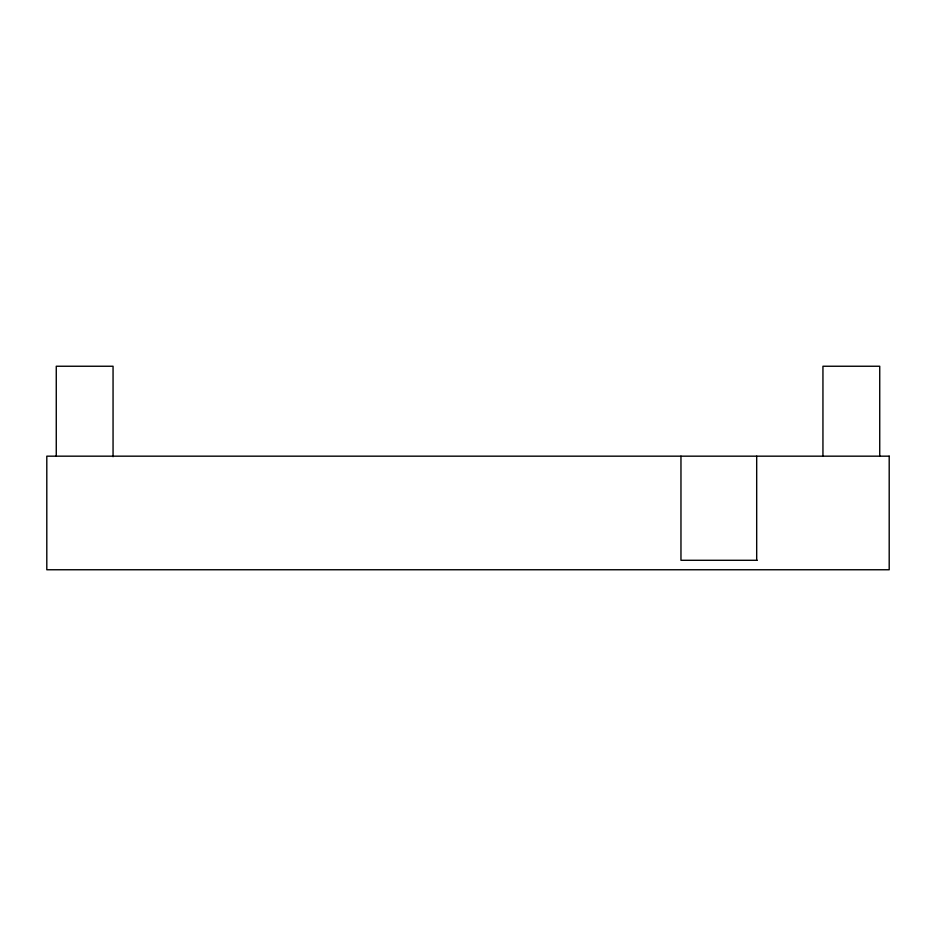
<?xml version="1.0" encoding="UTF-8"?>
<svg xmlns="http://www.w3.org/2000/svg" width="936" height="936" viewBox="0 0 936 936"><rect width="100%" height="100%" fill="white"/><g stroke="black" fill="none" stroke-linecap="round" stroke-linejoin="round"><path stroke-width="1.4" d="M757.212 560.29L680.963 560.29L680.963 456.171M879.735 456.171L879.735 366.245L822.943 366.245L822.943 456.171M756.686 456.171L756.686 560.29M113.057 456.698L113.057 366.245L56.265 366.245L56.265 456.171M889.2 456.171L46.8 456.171L46.8 569.755L889.2 569.755L889.2 456.171"/></g></svg>
